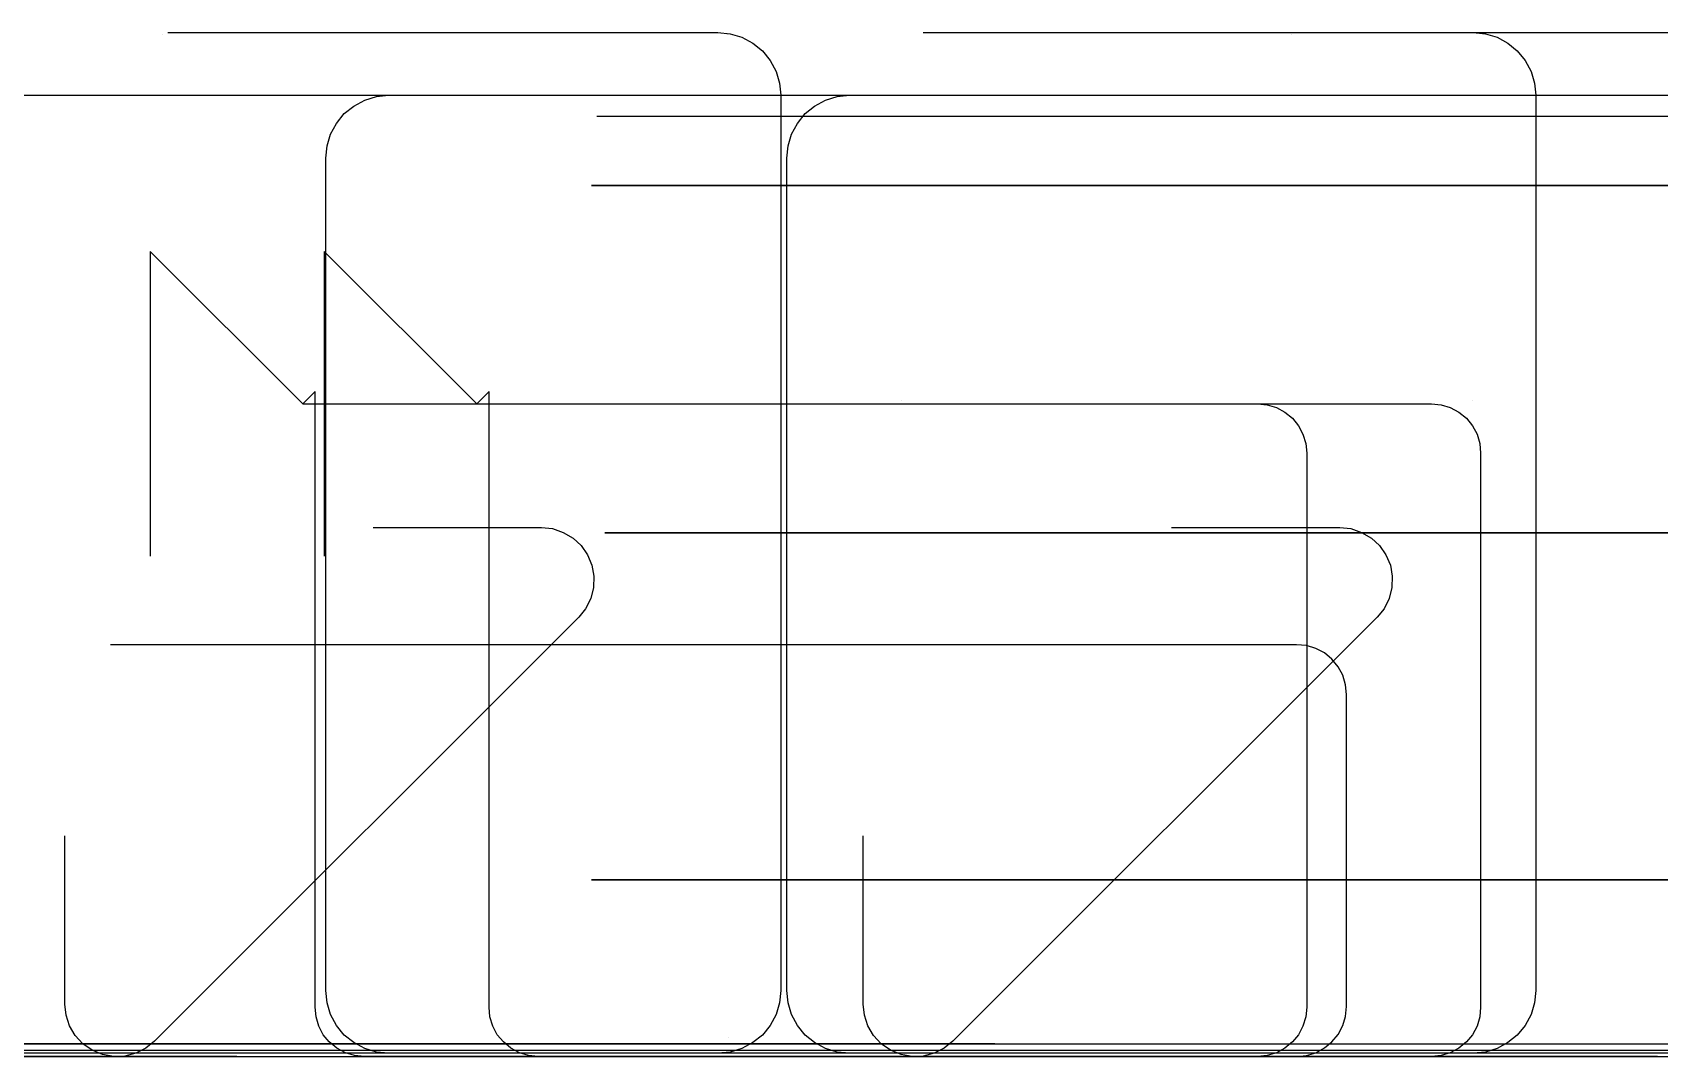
# Model space of a CAD drawing. Header units: metres. Extents: x 24 to 1567, y 34 to 358.
# Drawn here: x 530 to 1045, y 34 to 358 of the extents above; entities that cross this region are included whole.
import ezdxf

# ---------------------------------------------------------------- set-up
doc = ezdxf.new("R2010")
doc.units = ezdxf.units.M
for name, color, linetype in [('RBAR-T10-J', 2, 'Continuous'), ('RBAR-T12-F', 3, 'Continuous'), ('RBAR-T12-F1', 3, 'Continuous'), ('RBAR-T16-H', 4, 'Continuous'), ('RBAR-T16-H1', 4, 'Continuous'), ('RBAR-T16-H2', 4, 'Continuous'), ('RBAR-T16-H3', 4, 'Continuous'), ('RBAR-T20-I1', 5, 'Continuous'), ('RBAR-T8-A', 1, 'Continuous'), ('RBAR-T8-A1', 1, 'Continuous'), ('RBAR-T8-A2', 1, 'Continuous'), ('RBAR-T8-A3', 1, 'Continuous'), ('RBAR-T8-A4', 1, 'Continuous'), ('RBAR-T8-B', 1, 'Continuous'), ('RBAR-T8-B2', 1, 'Continuous'), ('RBAR-T8-C', 1, 'Continuous'), ('RBAR-T8-D', 1, 'Continuous'), ('RBAR-T8-E', 1, 'Continuous')]:
    doc.layers.add(name, color=color, linetype=linetype)

msp = doc.modelspace()

# ---------------------------------------------------------------- linework, layer by layer
at = {"layer": 'RBAR-T10-J'}
for points in [[(572.5, 358.5, 0), (746.7, 358.5, 0), (750.6, 358.1, 0), (754.3, 357, 0), (757.8, 355.1, 0), (760.8, 352.7, 0), (763.2, 349.6, 0), (765.1, 346.2, 0), (766.2, 342.5, 0), (766.6, 338.6, 0), (766.6, 54.9, 0), (766.2, 51, 0), (765.1, 47.3, 0), (763.2, 43.8, 0), (760.8, 40.8, 0), (757.8, 38.4, 0), (754.3, 36.5, 0), (750.6, 35.4, 0), (746.7, 35, 0), (54.9, 35, 0)], [(572.5, 358.5, 0), (746.7, 358.5, 0), (750.6, 358.1, 0), (754.3, 357, 0), (757.8, 355.1, 0), (760.8, 352.7, 0), (763.2, 349.6, 0), (765.1, 346.2, 0), (766.2, 342.5, 0), (766.6, 338.6, 0), (766.6, 54.9, 0), (766.2, 51, 0), (765.1, 47.3, 0), (763.2, 43.8, 0), (760.8, 40.8, 0), (757.8, 38.4, 0), (754.3, 36.5, 0), (750.6, 35.4, 0), (746.7, 35, 0), (54.9, 35, 0)], [(572.5, 358.5, 0), (746.7, 358.5, 0), (750.6, 358.1, 0), (754.3, 357, 0), (757.8, 355.1, 0), (760.8, 352.7, 0), (763.2, 349.6, 0), (765.1, 346.2, 0), (766.2, 342.5, 0), (766.6, 338.6, 0), (766.6, 54.9, 0), (766.2, 51, 0), (765.1, 47.3, 0), (763.2, 43.8, 0), (760.8, 40.8, 0), (757.8, 38.4, 0), (754.3, 36.5, 0), (750.6, 35.4, 0), (746.7, 35, 0), (54.9, 35, 0)], [(811.7, 358.5, 0), (985.9, 358.5, 0), (989.8, 358.1, 0), (993.5, 357, 0), (996.9, 355.1, 0), (999.9, 352.7, 0), (1002.4, 349.6, 0), (1004.3, 346.2, 0), (1005.4, 342.5, 0), (1005.8, 338.6, 0), (1005.8, 54.9, 0), (1005.4, 51, 0), (1004.3, 47.3, 0), (1002.4, 43.8, 0), (999.9, 40.8, 0), (996.9, 38.4, 0), (993.5, 36.5, 0), (989.8, 35.4, 0), (985.9, 35, 0), (294.1, 35, 0)], [(985.8, 358.5, 0), (1160, 358.5, 0)], [(54.9, 338.6, 0), (766.6, 338.6, 0)], [(54.9, 338.6, 0), (766.6, 338.6, 0)], [(54.9, 338.6, 0), (766.6, 338.6, 0)], [(294.1, 338.6, 0), (1005.8, 338.6, 0)], [(1160, 35, 0), (468.2, 35, 0), (464.4, 35.4, 0), (460.6, 36.5, 0), (457.2, 38.4, 0), (454.2, 40.8, 0), (451.7, 43.8, 0), (449.8, 47.3, 0), (448.7, 51, 0), (448.3, 54.9, 0), (448.3, 318.7, 0), (448.7, 322.6, 0), (449.8, 326.3, 0), (451.7, 329.7, 0), (454.2, 332.8, 0), (457.2, 335.2, 0), (460.6, 337.1, 0), (464.4, 338.2, 0), (468.2, 338.6, 0), (1179.9, 338.6, 0)], [(1334.2, 35, 0), (642.4, 35, 0), (638.5, 35.4, 0), (634.8, 36.5, 0), (631.4, 38.4, 0), (628.3, 40.8, 0), (625.9, 43.8, 0), (624, 47.3, 0), (622.9, 51, 0), (622.5, 54.9, 0), (622.5, 318.7, 0), (622.9, 322.6, 0), (624, 326.3, 0), (625.9, 329.7, 0), (628.3, 332.8, 0), (631.4, 335.2, 0), (634.8, 337.1, 0), (638.5, 338.2, 0), (642.4, 338.6, 0), (1354.1, 338.6, 0)], [(1480.2, 35, 0), (788.4, 35, 0), (784.5, 35.4, 0), (780.8, 36.5, 0), (777.3, 38.4, 0), (774.3, 40.8, 0), (771.9, 43.8, 0), (770, 47.3, 0), (768.9, 51, 0), (768.5, 54.9, 0), (768.5, 318.7, 0), (768.9, 322.6, 0), (770, 326.3, 0), (771.9, 329.7, 0), (774.3, 332.8, 0), (777.3, 335.2, 0), (780.8, 337.1, 0), (784.5, 338.2, 0), (788.4, 338.6, 0), (1500.1, 338.6, 0)]]:
    msp.add_polyline3d(points, dxfattribs=at)
at = {"layer": 'RBAR-T12-F'}
msp.add_polyline3d([(36, 36, 0), (1161, 36, 0)], dxfattribs=at)
at = {"layer": 'RBAR-T12-F1'}
for points in [[(30, 36, 0), (1155, 36, 0)], [(36, 36, 0), (1161, 36, 0)], [(108.2, 36, 0), (1233.2, 36, 0)]]:
    msp.add_polyline3d(points, dxfattribs=at)
at = {"layer": 'RBAR-T16-H'}
msp.add_polyline3d([(38, 38, 0), (802.2, 38, 0), (808.5, 38, 0.6), (814.5, 38, 2.4), (820.1, 38, 5.4), (825, 38, 9.4), (829, 38, 14.3), (831.9, 38, 19.9), (833.8, 38, 25.9), (834.4, 38, 32.2), (834.4, 38, 152.8), (833.8, 38, 159.1), (831.9, 38, 165.2), (829, 38, 170.7), (825, 38, 175.6), (820.1, 38, 179.6), (814.5, 38, 182.6), (808.5, 38, 184.4), (802.2, 38, 185), (38, 38, 185)], dxfattribs=at)
msp.add_polyline3d([(38, 38, 0), (802.2, 38, 0), (808.5, 38, 0.6), (814.5, 38, 2.4), (820.1, 38, 5.4), (825, 38, 9.4), (829, 38, 14.3), (831.9, 38, 19.9), (833.8, 38, 25.9), (834.4, 38, 32.2), (834.4, 38, 152.8), (833.8, 38, 159.1), (831.9, 38, 165.2), (829, 38, 170.7), (825, 38, 175.6), (820.1, 38, 179.6), (814.5, 38, 182.6), (808.5, 38, 184.4), (802.2, 38, 185), (38, 38, 185)], dxfattribs=at)
msp.add_polyline3d([(38, 38, 0), (802.2, 38, 0), (808.5, 38, 0.6), (814.5, 38, 2.4), (820.1, 38, 5.4), (825, 38, 9.4), (829, 38, 14.3), (831.9, 38, 19.9), (833.8, 38, 25.9), (834.4, 38, 32.2), (834.4, 38, 152.8), (833.8, 38, 159.1), (831.9, 38, 165.2), (829, 38, 170.7), (825, 38, 175.6), (820.1, 38, 179.6), (814.5, 38, 182.6), (808.5, 38, 184.4), (802.2, 38, 185), (38, 38, 185)], dxfattribs=at)
at = {"layer": 'RBAR-T16-H1'}
msp.add_polyline3d([(708.3, 38, 5095), (1468.1, 38, 5095), (1474.3, 38.6, 5095), (1480.3, 40.4, 5095), (1485.9, 43.4, 5095), (1490.7, 47.4, 5095), (1494.7, 52.2, 5095), (1497.7, 57.8, 5095), (1499.5, 63.8, 5095), (1500.1, 70, 5095), (1500.1, 299.9, 5095), (1499.5, 306.2, 5095), (1497.7, 312.2, 5095), (1494.7, 317.7, 5095), (1490.7, 322.6, 5095), (1485.9, 326.5, 5095), (1480.3, 329.5, 5095), (1474.3, 331.3, 5095), (1468.1, 331.9, 5095), (708.3, 331.9, 5095)], dxfattribs=at)
msp.add_polyline3d([(708.3, 38, 5095), (1468.1, 38, 5095), (1474.3, 38.6, 5095), (1480.3, 40.4, 5095), (1485.9, 43.4, 5095), (1490.7, 47.4, 5095), (1494.7, 52.2, 5095), (1497.7, 57.8, 5095), (1499.5, 63.8, 5095), (1500.1, 70, 5095), (1500.1, 299.9, 5095), (1499.5, 306.2, 5095), (1497.7, 312.2, 5095), (1494.7, 317.7, 5095), (1490.7, 322.6, 5095), (1485.9, 326.5, 5095), (1480.3, 329.5, 5095), (1474.3, 331.3, 5095), (1468.1, 331.9, 5095), (708.3, 331.9, 5095)], dxfattribs=at)
at = {"layer": 'RBAR-T16-H2'}
for points in [[(706.7, 310, 0), (1468, 310, 0), (1474.3, 310, 0.6), (1480.3, 310, 2.4), (1485.9, 310, 5.4), (1490.7, 310, 9.4), (1494.7, 310, 14.2), (1497.7, 310, 19.8), (1499.5, 310, 25.8), (1500.1, 310, 32.1), (1500.1, 310, 1033.8), (1499.5, 310, 1040.1), (1497.7, 310, 1046.1), (1494.7, 310, 1051.6), (1490.7, 310, 1056.5), (1485.9, 310, 1060.5), (1480.3, 310, 1063.4), (1474.3, 310, 1065.3), (1468, 310, 1065.9), (706.7, 310, 1065.9)], [(706.7, 90, 0), (1468, 90, 0), (1474.3, 90, 0.6), (1480.3, 90, 2.4), (1485.9, 90, 5.4), (1490.7, 90, 9.4), (1494.7, 90, 14.2), (1497.7, 90, 19.8), (1499.5, 90, 25.8), (1500.1, 90, 32.1), (1500.1, 90, 1033.8), (1499.5, 90, 1040.1), (1497.7, 90, 1046.1), (1494.7, 90, 1051.6), (1490.7, 90, 1056.5), (1485.9, 90, 1060.5), (1480.3, 90, 1063.4), (1474.3, 90, 1065.3), (1468, 90, 1065.9), (706.7, 90, 1065.9)]]:
    msp.add_polyline3d(points, dxfattribs=at)
at = {"layer": 'RBAR-T16-H3'}
for points in [[(710.9, 200, 0), (1468.2, 200, 0), (1474.4, 200, 0.6), (1480.4, 200, 2.4), (1485.9, 200, 5.4), (1490.8, 200, 9.3), (1494.7, 200, 14.2), (1497.7, 200, 19.7), (1499.5, 200, 25.7), (1500.1, 200, 31.9), (1500.1, 200, 1317.3), (1499.5, 200, 1323.5), (1497.7, 200, 1329.5), (1494.7, 200, 1335), (1490.8, 200, 1339.8), (1485.9, 200, 1343.8), (1480.4, 200, 1346.7), (1474.4, 200, 1348.6), (1468.2, 200, 1349.2), (710.9, 200, 1349.2)], [(710.9, 200, 3745.8), (1468.2, 200, 3745.8), (1474.4, 200, 3746.4), (1480.4, 200, 3748.3), (1485.9, 200, 3751.2), (1490.8, 200, 3755.2), (1494.7, 200, 3760), (1497.7, 200, 3765.5), (1499.5, 200, 3771.5), (1500.1, 200, 3777.7), (1500.1, 200, 5063.1), (1499.5, 200, 5069.3), (1497.7, 200, 5075.3), (1494.7, 200, 5080.8), (1490.8, 200, 5085.7), (1485.9, 200, 5089.6), (1480.4, 200, 5092.6), (1474.4, 200, 5094.4), (1468.2, 200, 5095), (710.9, 200, 5095)]]:
    msp.add_polyline3d(points, dxfattribs=at)
at = {"layer": 'RBAR-T20-I1'}
msp.add_polyline3d([(750, 40, 40), (750, 40, 2065)], dxfattribs=at)
at = {"layer": 'RBAR-T8-A'}
for points in [[(34, 34, 0), (1134, 34, 0)], [(34, 34, 0), (1134, 34, 0)], [(34, 34, 0), (1134, 34, 0)], [(70, 34, 0), (1170, 34, 0)], [(70, 34, 0), (1170, 34, 0)]]:
    msp.add_polyline3d(points, dxfattribs=at)
at = {"layer": 'RBAR-T8-A1'}
for points in [[(34, 34, 0), (1384, 34, 0)], [(34, 34, 0), (1384, 34, 0)], [(34, 34, 0), (1384, 34, 0)], [(34, 34, 0), (1384, 34, 0)], [(34, 34, 0), (1384, 34, 0)], [(34, 34, 0), (1384, 34, 0)], [(34, 34, 0), (1384, 34, 0)], [(34, 34, 0), (1384, 34, 0)], [(34, 34, 0), (1384, 34, 0)], [(34, 34, 0), (1384, 34, 0)], [(34, 34, 0), (1384, 34, 0)], [(34, 34, 0), (1384, 34, 0)], [(34, 34, 0), (1384, 34, 0)], [(34, 34, 0), (1384, 34, 0)], [(34, 34, 0), (1384, 34, 0)], [(34, 34, 0), (1384, 34, 0)], [(34, 34, 0), (1384, 34, 0)], [(34, 34, 0), (1384, 34, 0)], [(70, 34, 0), (1420, 34, 0)], [(70, 34, 0), (1420, 34, 0)], [(70, 34, 0), (1420, 34, 0)], [(70, 34, 0), (1420, 34, 0)], [(70, 34, 0), (1420, 34, 0)], [(70, 34, 0), (1420, 34, 0)], [(70, 34, 0), (1420, 34, 0)], [(70, 34, 0), (1420, 34, 0)]]:
    msp.add_polyline3d(points, dxfattribs=at)
at = {"layer": 'RBAR-T8-A2'}
for points in [[(34, 34, 0), (1484, 34, 0)], [(34, 34, 0), (1484, 34, 0)], [(34, 34, 0), (1484, 34, 0)], [(34, 34, 0), (1484, 34, 0)], [(34, 34, 0), (1484, 34, 0)], [(34, 34, 0), (1484, 34, 0)], [(34, 34, 0), (1484, 34, 0)], [(34, 34, 0), (1484, 34, 0)], [(34, 34, 0), (1484, 34, 0)], [(34, 34, 0), (1484, 34, 0)], [(34, 34, 0), (1484, 34, 0)], [(34, 34, 0), (1484, 34, 0)], [(34, 34, 0), (1484, 34, 0)], [(34, 34, 0), (1484, 34, 0)], [(34, 34, 0), (1484, 34, 0)], [(34, 34, 0), (1484, 34, 0)], [(34, 34, 0), (1484, 34, 0)], [(34, 34, 0), (1484, 34, 0)], [(34, 34, 0), (1484, 34, 0)], [(34, 34, 0), (1484, 34, 0)], [(34, 34, 0), (1484, 34, 0)], [(34, 34, 0), (1484, 34, 0)], [(34, 34, 0), (1484, 34, 0)], [(34, 34, 0), (1484, 34, 0)], [(34, 34, 0), (1484, 34, 0)], [(34, 34, 0), (1484, 34, 0)], [(34, 34, 0), (1484, 34, 0)], [(34, 34, 0), (1484, 34, 0)], [(50.1, 34, 0), (1500.1, 34, 0)], [(50.1, 34, 0), (1500.1, 34, 0)]]:
    msp.add_polyline3d(points, dxfattribs=at)
at = {"layer": 'RBAR-T8-A3'}
for points in [[(570.6, 358, 34), (570.6, 358, 5034)], [(749.5, 358, 34), (749.5, 358, 5034)], [(622, 242, 34), (622, 242, 5034)]]:
    msp.add_polyline3d(points, dxfattribs=at)
at = {"layer": 'RBAR-T8-A4'}
for points in [[(928.3, 358, 34), (928.3, 358, 5084)], [(804.7, 242, 34), (804.7, 242, 5084)], [(985.8, 242, 34), (985.8, 242, 5084)]]:
    msp.add_polyline3d(points, dxfattribs=at)
at = {"layer": 'RBAR-T8-B'}
for points in [[(191.5, 34, 0), (578, 34, 0), (581.2, 34, 0.3), (584.3, 34, 1.2), (587.1, 34, 2.7), (589.6, 34, 4.8), (591.6, 34, 7.2), (593.1, 34, 10), (594, 34, 13.1), (594.3, 34, 16.3), (594.3, 34, 67.1), (594, 34, 70.3), (593.1, 34, 73.4), (591.6, 34, 76.2), (589.6, 34, 78.6), (587.1, 34, 80.7), (584.3, 34, 82.2), (581.2, 34, 83.1), (578, 34, 83.4), (191.5, 34, 83.4)], [(191.5, 34, 0), (578, 34, 0), (581.2, 34, 0.3), (584.3, 34, 1.2), (587.1, 34, 2.7), (589.6, 34, 4.8), (591.6, 34, 7.2), (593.1, 34, 10), (594, 34, 13.1), (594.3, 34, 16.3), (594.3, 34, 67.1), (594, 34, 70.3), (593.1, 34, 73.4), (591.6, 34, 76.2), (589.6, 34, 78.6), (587.1, 34, 80.7), (584.3, 34, 82.2), (581.2, 34, 83.1), (578, 34, 83.4), (191.5, 34, 83.4)], [(191.5, 34, 0), (578, 34, 0), (581.2, 34, 0.3), (584.3, 34, 1.2), (587.1, 34, 2.7), (589.6, 34, 4.8), (591.6, 34, 7.2), (593.1, 34, 10), (594, 34, 13.1), (594.3, 34, 16.3), (594.3, 34, 67.1), (594, 34, 70.3), (593.1, 34, 73.4), (591.6, 34, 76.2), (589.6, 34, 78.6), (587.1, 34, 80.7), (584.3, 34, 82.2), (581.2, 34, 83.1), (578, 34, 83.4), (191.5, 34, 83.4)], [(191.5, 34, 0), (578, 34, 0), (581.2, 34, 0.3), (584.3, 34, 1.2), (587.1, 34, 2.7), (589.6, 34, 4.8), (591.6, 34, 7.2), (593.1, 34, 10), (594, 34, 13.1), (594.3, 34, 16.3), (594.3, 34, 67.1), (594, 34, 70.3), (593.1, 34, 73.4), (591.6, 34, 76.2), (589.6, 34, 78.6), (587.1, 34, 80.7), (584.3, 34, 82.2), (581.2, 34, 83.1), (578, 34, 83.4), (191.5, 34, 83.4)], [(191.5, 34, 0), (578, 34, 0), (581.2, 34, 0.3), (584.3, 34, 1.2), (587.1, 34, 2.7), (589.6, 34, 4.8), (591.6, 34, 7.2), (593.1, 34, 10), (594, 34, 13.1), (594.3, 34, 16.3), (594.3, 34, 67.1), (594, 34, 70.3), (593.1, 34, 73.4), (591.6, 34, 76.2), (589.6, 34, 78.6), (587.1, 34, 80.7), (584.3, 34, 82.2), (581.2, 34, 83.1), (578, 34, 83.4), (191.5, 34, 83.4)], [(191.5, 34, 0), (578, 34, 0), (581.2, 34, 0.3), (584.3, 34, 1.2), (587.1, 34, 2.7), (589.6, 34, 4.8), (591.6, 34, 7.2), (593.1, 34, 10), (594, 34, 13.1), (594.3, 34, 16.3), (594.3, 34, 67.1), (594, 34, 70.3), (593.1, 34, 73.4), (591.6, 34, 76.2), (589.6, 34, 78.6), (587.1, 34, 80.7), (584.3, 34, 82.2), (581.2, 34, 83.1), (578, 34, 83.4), (191.5, 34, 83.4)], [(191.5, 34, 0), (578, 34, 0), (581.2, 34, 0.3), (584.3, 34, 1.2), (587.1, 34, 2.7), (589.6, 34, 4.8), (591.6, 34, 7.2), (593.1, 34, 10), (594, 34, 13.1), (594.3, 34, 16.3), (594.3, 34, 67.1), (594, 34, 70.3), (593.1, 34, 73.4), (591.6, 34, 76.2), (589.6, 34, 78.6), (587.1, 34, 80.7), (584.3, 34, 82.2), (581.2, 34, 83.1), (578, 34, 83.4), (191.5, 34, 83.4)], [(191.5, 34, 0), (578, 34, 0), (581.2, 34, 0.3), (584.3, 34, 1.2), (587.1, 34, 2.7), (589.6, 34, 4.8), (591.6, 34, 7.2), (593.1, 34, 10), (594, 34, 13.1), (594.3, 34, 16.3), (594.3, 34, 67.1), (594, 34, 70.3), (593.1, 34, 73.4), (591.6, 34, 76.2), (589.6, 34, 78.6), (587.1, 34, 80.7), (584.3, 34, 82.2), (581.2, 34, 83.1), (578, 34, 83.4), (191.5, 34, 83.4)], [(191.5, 34, 0), (578, 34, 0), (581.2, 34, 0.3), (584.3, 34, 1.2), (587.1, 34, 2.7), (589.6, 34, 4.8), (591.6, 34, 7.2), (593.1, 34, 10), (594, 34, 13.1), (594.3, 34, 16.3), (594.3, 34, 67.1), (594, 34, 70.3), (593.1, 34, 73.4), (591.6, 34, 76.2), (589.6, 34, 78.6), (587.1, 34, 80.7), (584.3, 34, 82.2), (581.2, 34, 83.1), (578, 34, 83.4), (191.5, 34, 83.4)], [(191.5, 34, 0), (578, 34, 0), (581.2, 34, 0.3), (584.3, 34, 1.2), (587.1, 34, 2.7), (589.6, 34, 4.8), (591.6, 34, 7.2), (593.1, 34, 10), (594, 34, 13.1), (594.3, 34, 16.3), (594.3, 34, 67.1), (594, 34, 70.3), (593.1, 34, 73.4), (591.6, 34, 76.2), (589.6, 34, 78.6), (587.1, 34, 80.7), (584.3, 34, 82.2), (581.2, 34, 83.1), (578, 34, 83.4), (191.5, 34, 83.4)], [(191.5, 34, 0), (578, 34, 0), (581.2, 34, 0.3), (584.3, 34, 1.2), (587.1, 34, 2.7), (589.6, 34, 4.8), (591.6, 34, 7.2), (593.1, 34, 10), (594, 34, 13.1), (594.3, 34, 16.3), (594.3, 34, 67.1), (594, 34, 70.3), (593.1, 34, 73.4), (591.6, 34, 76.2), (589.6, 34, 78.6), (587.1, 34, 80.7), (584.3, 34, 82.2), (581.2, 34, 83.1), (578, 34, 83.4), (191.5, 34, 83.4)], [(191.5, 34, 0), (578, 34, 0), (581.2, 34, 0.3), (584.3, 34, 1.2), (587.1, 34, 2.7), (589.6, 34, 4.8), (591.6, 34, 7.2), (593.1, 34, 10), (594, 34, 13.1), (594.3, 34, 16.3), (594.3, 34, 67.1), (594, 34, 70.3), (593.1, 34, 73.4), (591.6, 34, 76.2), (589.6, 34, 78.6), (587.1, 34, 80.7), (584.3, 34, 82.2), (581.2, 34, 83.1), (578, 34, 83.4), (191.5, 34, 83.4)], [(191.5, 34, 0), (578, 34, 0), (581.2, 34, 0.3), (584.3, 34, 1.2), (587.1, 34, 2.7), (589.6, 34, 4.8), (591.6, 34, 7.2), (593.1, 34, 10), (594, 34, 13.1), (594.3, 34, 16.3), (594.3, 34, 67.1), (594, 34, 70.3), (593.1, 34, 73.4), (591.6, 34, 76.2), (589.6, 34, 78.6), (587.1, 34, 80.7), (584.3, 34, 82.2), (581.2, 34, 83.1), (578, 34, 83.4), (191.5, 34, 83.4)], [(191.5, 34, 0), (578, 34, 0), (581.2, 34, 0.3), (584.3, 34, 1.2), (587.1, 34, 2.7), (589.6, 34, 4.8), (591.6, 34, 7.2), (593.1, 34, 10), (594, 34, 13.1), (594.3, 34, 16.3), (594.3, 34, 67.1), (594, 34, 70.3), (593.1, 34, 73.4), (591.6, 34, 76.2), (589.6, 34, 78.6), (587.1, 34, 80.7), (584.3, 34, 82.2), (581.2, 34, 83.1), (578, 34, 83.4), (191.5, 34, 83.4)], [(191.5, 34, 0), (578, 34, 0), (581.2, 34, 0.3), (584.3, 34, 1.2), (587.1, 34, 2.7), (589.6, 34, 4.8), (591.6, 34, 7.2), (593.1, 34, 10), (594, 34, 13.1), (594.3, 34, 16.3), (594.3, 34, 67.1), (594, 34, 70.3), (593.1, 34, 73.4), (591.6, 34, 76.2), (589.6, 34, 78.6), (587.1, 34, 80.7), (584.3, 34, 82.2), (581.2, 34, 83.1), (578, 34, 83.4), (191.5, 34, 83.4)], [(641.5, 34, 5011.6), (1028, 34, 5011.6), (1031.2, 34, 5011.9), (1034.3, 34, 5012.8), (1037.1, 34, 5014.3), (1039.6, 34, 5016.4), (1041.6, 34, 5018.8), (1043.1, 34, 5021.6), (1044, 34, 5024.7), (1044.3, 34, 5027.9), (1044.3, 34, 5078.7), (1044, 34, 5081.9), (1043.1, 34, 5085), (1041.6, 34, 5087.8), (1039.6, 34, 5090.2), (1037.1, 34, 5092.3), (1034.3, 34, 5093.8), (1031.2, 34, 5094.7), (1028, 34, 5095), (641.5, 34, 5095)], [(641.5, 34, 0), (1028, 34, 0), (1031.2, 34, 0.3), (1034.3, 34, 1.2), (1037.1, 34, 2.7), (1039.6, 34, 4.8), (1041.6, 34, 7.2), (1043.1, 34, 10), (1044, 34, 13.1), (1044.3, 34, 16.3), (1044.3, 34, 67.1), (1044, 34, 70.3), (1043.1, 34, 73.4), (1041.6, 34, 76.2), (1039.6, 34, 78.6), (1037.1, 34, 80.7), (1034.3, 34, 82.2), (1031.2, 34, 83.1), (1028, 34, 83.4), (641.5, 34, 83.4)], [(641.5, 34, 0), (1028, 34, 0), (1031.2, 34, 0.3), (1034.3, 34, 1.2), (1037.1, 34, 2.7), (1039.6, 34, 4.8), (1041.6, 34, 7.2), (1043.1, 34, 10), (1044, 34, 13.1), (1044.3, 34, 16.3), (1044.3, 34, 67.1), (1044, 34, 70.3), (1043.1, 34, 73.4), (1041.6, 34, 76.2), (1039.6, 34, 78.6), (1037.1, 34, 80.7), (1034.3, 34, 82.2), (1031.2, 34, 83.1), (1028, 34, 83.4), (641.5, 34, 83.4)], [(641.5, 34, 0), (1028, 34, 0), (1031.2, 34, 0.3), (1034.3, 34, 1.2), (1037.1, 34, 2.7), (1039.6, 34, 4.8), (1041.6, 34, 7.2), (1043.1, 34, 10), (1044, 34, 13.1), (1044.3, 34, 16.3), (1044.3, 34, 67.1), (1044, 34, 70.3), (1043.1, 34, 73.4), (1041.6, 34, 76.2), (1039.6, 34, 78.6), (1037.1, 34, 80.7), (1034.3, 34, 82.2), (1031.2, 34, 83.1), (1028, 34, 83.4), (641.5, 34, 83.4)], [(641.5, 34, 0), (1028, 34, 0), (1031.2, 34, 0.3), (1034.3, 34, 1.2), (1037.1, 34, 2.7), (1039.6, 34, 4.8), (1041.6, 34, 7.2), (1043.1, 34, 10), (1044, 34, 13.1), (1044.3, 34, 16.3), (1044.3, 34, 67.1), (1044, 34, 70.3), (1043.1, 34, 73.4), (1041.6, 34, 76.2), (1039.6, 34, 78.6), (1037.1, 34, 80.7), (1034.3, 34, 82.2), (1031.2, 34, 83.1), (1028, 34, 83.4), (641.5, 34, 83.4)], [(641.5, 34, 0), (1028, 34, 0), (1031.2, 34, 0.3), (1034.3, 34, 1.2), (1037.1, 34, 2.7), (1039.6, 34, 4.8), (1041.6, 34, 7.2), (1043.1, 34, 10), (1044, 34, 13.1), (1044.3, 34, 16.3), (1044.3, 34, 67.1), (1044, 34, 70.3), (1043.1, 34, 73.4), (1041.6, 34, 76.2), (1039.6, 34, 78.6), (1037.1, 34, 80.7), (1034.3, 34, 82.2), (1031.2, 34, 83.1), (1028, 34, 83.4), (641.5, 34, 83.4)], [(641.5, 34, 0), (1028, 34, 0), (1031.2, 34, 0.3), (1034.3, 34, 1.2), (1037.1, 34, 2.7), (1039.6, 34, 4.8), (1041.6, 34, 7.2), (1043.1, 34, 10), (1044, 34, 13.1), (1044.3, 34, 16.3), (1044.3, 34, 67.1), (1044, 34, 70.3), (1043.1, 34, 73.4), (1041.6, 34, 76.2), (1039.6, 34, 78.6), (1037.1, 34, 80.7), (1034.3, 34, 82.2), (1031.2, 34, 83.1), (1028, 34, 83.4), (641.5, 34, 83.4)], [(641.5, 34, 0), (1028, 34, 0), (1031.2, 34, 0.3), (1034.3, 34, 1.2), (1037.1, 34, 2.7), (1039.6, 34, 4.8), (1041.6, 34, 7.2), (1043.1, 34, 10), (1044, 34, 13.1), (1044.3, 34, 16.3), (1044.3, 34, 67.1), (1044, 34, 70.3), (1043.1, 34, 73.4), (1041.6, 34, 76.2), (1039.6, 34, 78.6), (1037.1, 34, 80.7), (1034.3, 34, 82.2), (1031.2, 34, 83.1), (1028, 34, 83.4), (641.5, 34, 83.4)], [(641.5, 34, 0), (1028, 34, 0), (1031.2, 34, 0.3), (1034.3, 34, 1.2), (1037.1, 34, 2.7), (1039.6, 34, 4.8), (1041.6, 34, 7.2), (1043.1, 34, 10), (1044, 34, 13.1), (1044.3, 34, 16.3), (1044.3, 34, 67.1), (1044, 34, 70.3), (1043.1, 34, 73.4), (1041.6, 34, 76.2), (1039.6, 34, 78.6), (1037.1, 34, 80.7), (1034.3, 34, 82.2), (1031.2, 34, 83.1), (1028, 34, 83.4), (641.5, 34, 83.4)], [(641.5, 34, 0), (1028, 34, 0), (1031.2, 34, 0.3), (1034.3, 34, 1.2), (1037.1, 34, 2.7), (1039.6, 34, 4.8), (1041.6, 34, 7.2), (1043.1, 34, 10), (1044, 34, 13.1), (1044.3, 34, 16.3), (1044.3, 34, 67.1), (1044, 34, 70.3), (1043.1, 34, 73.4), (1041.6, 34, 76.2), (1039.6, 34, 78.6), (1037.1, 34, 80.7), (1034.3, 34, 82.2), (1031.2, 34, 83.1), (1028, 34, 83.4), (641.5, 34, 83.4)], [(641.5, 34, 0), (1028, 34, 0), (1031.2, 34, 0.3), (1034.3, 34, 1.2), (1037.1, 34, 2.7), (1039.6, 34, 4.8), (1041.6, 34, 7.2), (1043.1, 34, 10), (1044, 34, 13.1), (1044.3, 34, 16.3), (1044.3, 34, 67.1), (1044, 34, 70.3), (1043.1, 34, 73.4), (1041.6, 34, 76.2), (1039.6, 34, 78.6), (1037.1, 34, 80.7), (1034.3, 34, 82.2), (1031.2, 34, 83.1), (1028, 34, 83.4), (641.5, 34, 83.4)], [(641.5, 34, 0), (1028, 34, 0), (1031.2, 34, 0.3), (1034.3, 34, 1.2), (1037.1, 34, 2.7), (1039.6, 34, 4.8), (1041.6, 34, 7.2), (1043.1, 34, 10), (1044, 34, 13.1), (1044.3, 34, 16.3), (1044.3, 34, 67.1), (1044, 34, 70.3), (1043.1, 34, 73.4), (1041.6, 34, 76.2), (1039.6, 34, 78.6), (1037.1, 34, 80.7), (1034.3, 34, 82.2), (1031.2, 34, 83.1), (1028, 34, 83.4), (641.5, 34, 83.4)], [(641.5, 34, 0), (1028, 34, 0), (1031.2, 34, 0.3), (1034.3, 34, 1.2), (1037.1, 34, 2.7), (1039.6, 34, 4.8), (1041.6, 34, 7.2), (1043.1, 34, 10), (1044, 34, 13.1), (1044.3, 34, 16.3), (1044.3, 34, 67.1), (1044, 34, 70.3), (1043.1, 34, 73.4), (1041.6, 34, 76.2), (1039.6, 34, 78.6), (1037.1, 34, 80.7), (1034.3, 34, 82.2), (1031.2, 34, 83.1), (1028, 34, 83.4), (641.5, 34, 83.4)], [(641.5, 34, 0), (1028, 34, 0), (1031.2, 34, 0.3), (1034.3, 34, 1.2), (1037.1, 34, 2.7), (1039.6, 34, 4.8), (1041.6, 34, 7.2), (1043.1, 34, 10), (1044, 34, 13.1), (1044.3, 34, 16.3), (1044.3, 34, 67.1), (1044, 34, 70.3), (1043.1, 34, 73.4), (1041.6, 34, 76.2), (1039.6, 34, 78.6), (1037.1, 34, 80.7), (1034.3, 34, 82.2), (1031.2, 34, 83.1), (1028, 34, 83.4), (641.5, 34, 83.4)], [(641.5, 34, 0), (1028, 34, 0), (1031.2, 34, 0.3), (1034.3, 34, 1.2), (1037.1, 34, 2.7), (1039.6, 34, 4.8), (1041.6, 34, 7.2), (1043.1, 34, 10), (1044, 34, 13.1), (1044.3, 34, 16.3), (1044.3, 34, 67.1), (1044, 34, 70.3), (1043.1, 34, 73.4), (1041.6, 34, 76.2), (1039.6, 34, 78.6), (1037.1, 34, 80.7), (1034.3, 34, 82.2), (1031.2, 34, 83.1), (1028, 34, 83.4), (641.5, 34, 83.4)], [(641.5, 34, 0), (1028, 34, 0), (1031.2, 34, 0.3), (1034.3, 34, 1.2), (1037.1, 34, 2.7), (1039.6, 34, 4.8), (1041.6, 34, 7.2), (1043.1, 34, 10), (1044, 34, 13.1), (1044.3, 34, 16.3), (1044.3, 34, 67.1), (1044, 34, 70.3), (1043.1, 34, 73.4), (1041.6, 34, 76.2), (1039.6, 34, 78.6), (1037.1, 34, 80.7), (1034.3, 34, 82.2), (1031.2, 34, 83.1), (1028, 34, 83.4), (641.5, 34, 83.4)], [(641.5, 34, 0), (1028, 34, 0), (1031.2, 34, 0.3), (1034.3, 34, 1.2), (1037.1, 34, 2.7), (1039.6, 34, 4.8), (1041.6, 34, 7.2), (1043.1, 34, 10), (1044, 34, 13.1), (1044.3, 34, 16.3), (1044.3, 34, 67.1), (1044, 34, 70.3), (1043.1, 34, 73.4), (1041.6, 34, 76.2), (1039.6, 34, 78.6), (1037.1, 34, 80.7), (1034.3, 34, 82.2), (1031.2, 34, 83.1), (1028, 34, 83.4), (641.5, 34, 83.4)], [(641.5, 34, 0), (1028, 34, 0), (1031.2, 34, 0.3), (1034.3, 34, 1.2), (1037.1, 34, 2.7), (1039.6, 34, 4.8), (1041.6, 34, 7.2), (1043.1, 34, 10), (1044, 34, 13.1), (1044.3, 34, 16.3), (1044.3, 34, 67.1), (1044, 34, 70.3), (1043.1, 34, 73.4), (1041.6, 34, 76.2), (1039.6, 34, 78.6), (1037.1, 34, 80.7), (1034.3, 34, 82.2), (1031.2, 34, 83.1), (1028, 34, 83.4), (641.5, 34, 83.4)]]:
    msp.add_polyline3d(points, dxfattribs=at)
at = {"layer": 'RBAR-T8-B2'}
msp.add_polyline3d([(554.3, 34, 0), (930, 34, 0), (933.1, 34.3, 0), (936.1, 35.2, 0), (938.8, 36.7, 0), (941.2, 38.6, 0), (943.2, 41, 0), (944.6, 43.8, 0), (945.5, 46.7, 0), (945.8, 49.8, 0), (945.8, 148.7, 0), (945.5, 151.8, 0), (944.6, 154.8, 0), (943.2, 157.5, 0), (941.2, 159.9, 0), (938.8, 161.9, 0), (936.1, 163.3, 0), (933.1, 164.2, 0), (930, 164.5, 0), (554.3, 164.5, 0)], dxfattribs=at)
msp.add_polyline3d([(554.3, 34, 0), (930, 34, 0), (933.1, 34.3, 0), (936.1, 35.2, 0), (938.8, 36.7, 0), (941.2, 38.6, 0), (943.2, 41, 0), (944.6, 43.8, 0), (945.5, 46.7, 0), (945.8, 49.8, 0), (945.8, 148.7, 0), (945.5, 151.8, 0), (944.6, 154.8, 0), (943.2, 157.5, 0), (941.2, 159.9, 0), (938.8, 161.9, 0), (936.1, 163.3, 0), (933.1, 164.2, 0), (930, 164.5, 0), (554.3, 164.5, 0)], dxfattribs=at)
msp.add_polyline3d([(554.3, 34, 0), (930, 34, 0), (933.1, 34.3, 0), (936.1, 35.2, 0), (938.8, 36.7, 0), (941.2, 38.6, 0), (943.2, 41, 0), (944.6, 43.8, 0), (945.5, 46.7, 0), (945.8, 49.8, 0), (945.8, 148.7, 0), (945.5, 151.8, 0), (944.6, 154.8, 0), (943.2, 157.5, 0), (941.2, 159.9, 0), (938.8, 161.9, 0), (936.1, 163.3, 0), (933.1, 164.2, 0), (930, 164.5, 0), (554.3, 164.5, 0)], dxfattribs=at)
msp.add_polyline3d([(554.3, 34, 0), (930, 34, 0), (933.1, 34.3, 0), (936.1, 35.2, 0), (938.8, 36.7, 0), (941.2, 38.6, 0), (943.2, 41, 0), (944.6, 43.8, 0), (945.5, 46.7, 0), (945.8, 49.8, 0), (945.8, 148.7, 0), (945.5, 151.8, 0), (944.6, 154.8, 0), (943.2, 157.5, 0), (941.2, 159.9, 0), (938.8, 161.9, 0), (936.1, 163.3, 0), (933.1, 164.2, 0), (930, 164.5, 0), (554.3, 164.5, 0)], dxfattribs=at)
msp.add_polyline3d([(554.3, 34, 0), (930, 34, 0), (933.1, 34.3, 0), (936.1, 35.2, 0), (938.8, 36.7, 0), (941.2, 38.6, 0), (943.2, 41, 0), (944.6, 43.8, 0), (945.5, 46.7, 0), (945.8, 49.8, 0), (945.8, 148.7, 0), (945.5, 151.8, 0), (944.6, 154.8, 0), (943.2, 157.5, 0), (941.2, 159.9, 0), (938.8, 161.9, 0), (936.1, 163.3, 0), (933.1, 164.2, 0), (930, 164.5, 0), (554.3, 164.5, 0)], dxfattribs=at)
msp.add_polyline3d([(554.3, 34, 0), (930, 34, 0), (933.1, 34.3, 0), (936.1, 35.2, 0), (938.8, 36.7, 0), (941.2, 38.6, 0), (943.2, 41, 0), (944.6, 43.8, 0), (945.5, 46.7, 0), (945.8, 49.8, 0), (945.8, 148.7, 0), (945.5, 151.8, 0), (944.6, 154.8, 0), (943.2, 157.5, 0), (941.2, 159.9, 0), (938.8, 161.9, 0), (936.1, 163.3, 0), (933.1, 164.2, 0), (930, 164.5, 0), (554.3, 164.5, 0)], dxfattribs=at)
msp.add_polyline3d([(554.3, 34, 0), (930, 34, 0), (933.1, 34.3, 0), (936.1, 35.2, 0), (938.8, 36.7, 0), (941.2, 38.6, 0), (943.2, 41, 0), (944.6, 43.8, 0), (945.5, 46.7, 0), (945.8, 49.8, 0), (945.8, 148.7, 0), (945.5, 151.8, 0), (944.6, 154.8, 0), (943.2, 157.5, 0), (941.2, 159.9, 0), (938.8, 161.9, 0), (936.1, 163.3, 0), (933.1, 164.2, 0), (930, 164.5, 0), (554.3, 164.5, 0)], dxfattribs=at)
msp.add_polyline3d([(554.3, 34, 0), (930, 34, 0), (933.1, 34.3, 0), (936.1, 35.2, 0), (938.8, 36.7, 0), (941.2, 38.6, 0), (943.2, 41, 0), (944.6, 43.8, 0), (945.5, 46.7, 0), (945.8, 49.8, 0), (945.8, 148.7, 0), (945.5, 151.8, 0), (944.6, 154.8, 0), (943.2, 157.5, 0), (941.2, 159.9, 0), (938.8, 161.9, 0), (936.1, 163.3, 0), (933.1, 164.2, 0), (930, 164.5, 0), (554.3, 164.5, 0)], dxfattribs=at)
msp.add_polyline3d([(554.3, 34, 0), (930, 34, 0), (933.1, 34.3, 0), (936.1, 35.2, 0), (938.8, 36.7, 0), (941.2, 38.6, 0), (943.2, 41, 0), (944.6, 43.8, 0), (945.5, 46.7, 0), (945.8, 49.8, 0), (945.8, 148.7, 0), (945.5, 151.8, 0), (944.6, 154.8, 0), (943.2, 157.5, 0), (941.2, 159.9, 0), (938.8, 161.9, 0), (936.1, 163.3, 0), (933.1, 164.2, 0), (930, 164.5, 0), (554.3, 164.5, 0)], dxfattribs=at)
msp.add_polyline3d([(554.3, 34, 0), (930, 34, 0), (933.1, 34.3, 0), (936.1, 35.2, 0), (938.8, 36.7, 0), (941.2, 38.6, 0), (943.2, 41, 0), (944.6, 43.8, 0), (945.5, 46.7, 0), (945.8, 49.8, 0), (945.8, 148.7, 0), (945.5, 151.8, 0), (944.6, 154.8, 0), (943.2, 157.5, 0), (941.2, 159.9, 0), (938.8, 161.9, 0), (936.1, 163.3, 0), (933.1, 164.2, 0), (930, 164.5, 0), (554.3, 164.5, 0)], dxfattribs=at)
at = {"layer": 'RBAR-T8-C'}
for points in [[(24, 34, 374.9), (590, 34, 374.9), (593.1, 34, 374.6), (596.1, 34, 373.7), (598.9, 34, 372.2), (601.4, 34, 370.2), (603.4, 34, 367.7), (604.9, 34, 364.9), (605.8, 34, 361.9), (606.1, 34, 358.7), (606.1, 34, 0)], [(24, 34, 374.9), (589.9, 34, 374.9), (593.1, 34, 374.6), (596.1, 34, 373.7), (598.9, 34, 372.2), (601.4, 34, 370.2), (603.4, 34, 367.7), (604.9, 34, 364.9), (605.8, 34, 361.9), (606.1, 34, 358.7), (606.1, 34, 0)], [(24, 34, 374.9), (589.9, 34, 374.9), (593.1, 34, 374.6), (596.1, 34, 373.7), (598.9, 34, 372.2), (601.4, 34, 370.2), (603.4, 34, 367.7), (604.9, 34, 364.9), (605.8, 34, 361.9), (606.1, 34, 358.7), (606.1, 34, 0)], [(24, 34, 374.9), (589.9, 34, 374.9), (593.1, 34, 374.6), (596.1, 34, 373.7), (598.9, 34, 372.2), (601.4, 34, 370.2), (603.4, 34, 367.7), (604.9, 34, 364.9), (605.8, 34, 361.9), (606.1, 34, 358.7), (606.1, 34, 0)], [(110, 34, 374.9), (675.9, 34, 374.9), (679.1, 34, 374.6), (682.1, 34, 373.7), (684.9, 34, 372.2), (687.4, 34, 370.2), (689.4, 34, 367.7), (690.9, 34, 364.9), (691.8, 34, 361.9), (692.1, 34, 358.7), (692.1, 34, 0)], [(918, 34, 374.9), (1483.9, 34, 374.9), (1487.1, 34, 374.6), (1490.1, 34, 373.7), (1492.9, 34, 372.2), (1495.4, 34, 370.2), (1497.4, 34, 367.7), (1498.9, 34, 364.9), (1499.8, 34, 361.9), (1500.1, 34, 358.7), (1500.1, 34, 0)]]:
    msp.add_polyline3d(points, dxfattribs=at)
at = {"layer": 'RBAR-T8-D'}
for points in [[(615.2, 240.8, 0), (917.6, 240.8, 0), (920.7, 240.5, 0), (923.6, 239.7, 0), (926.3, 238.2, 0), (928.7, 236.3, 0), (930.6, 233.9, 0), (932, 231.2, 0), (932.9, 228.3, 0), (933.2, 225.2, 0), (933.2, 49.6, 0), (932.9, 46.6, 0), (932, 43.6, 0), (930.6, 40.9, 0), (928.7, 38.6, 0), (926.3, 36.6, 0), (923.6, 35.2, 0), (920.7, 34.3, 0), (917.6, 34, 0), (634.7, 34, 0), (631.6, 34.3, 0), (628.7, 35.2, 0), (626, 36.6, 0), (623.6, 38.6, 0), (621.7, 40.9, 0), (620.3, 43.6, 0), (619.4, 46.6, 0), (619.1, 49.6, 0), (619.1, 244.7, 0), (615.2, 240.8, 0), (566.9, 289.1, 0), (566.9, 192.5, 0)], [(615.2, 240.8, 0), (917.6, 240.8, 0), (920.7, 240.5, 0), (923.6, 239.7, 0), (926.3, 238.2, 0), (928.7, 236.3, 0), (930.6, 233.9, 0), (932, 231.2, 0), (932.9, 228.3, 0), (933.2, 225.2, 0), (933.2, 49.6, 0), (932.9, 46.6, 0), (932, 43.6, 0), (930.6, 40.9, 0), (928.7, 38.6, 0), (926.3, 36.6, 0), (923.6, 35.2, 0), (920.7, 34.3, 0), (917.6, 34, 0), (634.7, 34, 0), (631.6, 34.3, 0), (628.7, 35.2, 0), (626, 36.6, 0), (623.6, 38.6, 0), (621.7, 40.9, 0), (620.3, 43.6, 0), (619.4, 46.6, 0), (619.1, 49.6, 0), (619.1, 244.7, 0), (615.2, 240.8, 0), (566.9, 289.1, 0), (566.9, 192.5, 0)], [(615.2, 240.8, 0), (917.6, 240.8, 0), (920.7, 240.5, 0), (923.6, 239.7, 0), (926.3, 238.2, 0), (928.7, 236.3, 0), (930.6, 233.9, 0), (932, 231.2, 0), (932.9, 228.3, 0), (933.2, 225.2, 0), (933.2, 49.6, 0), (932.9, 46.6, 0), (932, 43.6, 0), (930.6, 40.9, 0), (928.7, 38.6, 0), (926.3, 36.6, 0), (923.6, 35.2, 0), (920.7, 34.3, 0), (917.6, 34, 0), (634.7, 34, 0), (631.6, 34.3, 0), (628.7, 35.2, 0), (626, 36.6, 0), (623.6, 38.6, 0), (621.7, 40.9, 0), (620.3, 43.6, 0), (619.4, 46.6, 0), (619.1, 49.6, 0), (619.1, 244.7, 0), (615.2, 240.8, 0), (566.9, 289.1, 0), (566.9, 192.5, 0)], [(615.2, 240.8, 0), (917.6, 240.8, 0), (920.7, 240.5, 0), (923.6, 239.7, 0), (926.3, 238.2, 0), (928.7, 236.3, 0), (930.6, 233.9, 0), (932, 231.2, 0), (932.9, 228.3, 0), (933.2, 225.2, 0), (933.2, 49.6, 0), (932.9, 46.6, 0), (932, 43.6, 0), (930.6, 40.9, 0), (928.7, 38.6, 0), (926.3, 36.6, 0), (923.6, 35.2, 0), (920.7, 34.3, 0), (917.6, 34, 0), (634.7, 34, 0), (631.6, 34.3, 0), (628.7, 35.2, 0), (626, 36.6, 0), (623.6, 38.6, 0), (621.7, 40.9, 0), (620.3, 43.6, 0), (619.4, 46.6, 0), (619.1, 49.6, 0), (619.1, 244.7, 0), (615.2, 240.8, 0), (566.9, 289.1, 0), (566.9, 192.5, 0)], [(615.2, 240.8, 0), (917.6, 240.8, 0), (920.7, 240.5, 0), (923.6, 239.7, 0), (926.3, 238.2, 0), (928.7, 236.3, 0), (930.6, 233.9, 0), (932, 231.2, 0), (932.9, 228.3, 0), (933.2, 225.2, 0), (933.2, 49.6, 0), (932.9, 46.6, 0), (932, 43.6, 0), (930.6, 40.9, 0), (928.7, 38.6, 0), (926.3, 36.6, 0), (923.6, 35.2, 0), (920.7, 34.3, 0), (917.6, 34, 0), (634.7, 34, 0), (631.6, 34.3, 0), (628.7, 35.2, 0), (626, 36.6, 0), (623.6, 38.6, 0), (621.7, 40.9, 0), (620.3, 43.6, 0), (619.4, 46.6, 0), (619.1, 49.6, 0), (619.1, 244.7, 0), (615.2, 240.8, 0), (566.9, 289.1, 0), (566.9, 192.5, 0)], [(615.2, 240.8, 0), (917.6, 240.8, 0), (920.7, 240.5, 0), (923.6, 239.7, 0), (926.3, 238.2, 0), (928.7, 236.3, 0), (930.6, 233.9, 0), (932, 231.2, 0), (932.9, 228.3, 0), (933.2, 225.2, 0), (933.2, 49.6, 0), (932.9, 46.6, 0), (932, 43.6, 0), (930.6, 40.9, 0), (928.7, 38.6, 0), (926.3, 36.6, 0), (923.6, 35.2, 0), (920.7, 34.3, 0), (917.6, 34, 0), (634.7, 34, 0), (631.6, 34.3, 0), (628.7, 35.2, 0), (626, 36.6, 0), (623.6, 38.6, 0), (621.7, 40.9, 0), (620.3, 43.6, 0), (619.4, 46.6, 0), (619.1, 49.6, 0), (619.1, 244.7, 0), (615.2, 240.8, 0), (566.9, 289.1, 0), (566.9, 192.5, 0)], [(615.2, 240.8, 0), (917.6, 240.8, 0), (920.7, 240.5, 0), (923.6, 239.7, 0), (926.3, 238.2, 0), (928.7, 236.3, 0), (930.6, 233.9, 0), (932, 231.2, 0), (932.9, 228.3, 0), (933.2, 225.2, 0), (933.2, 49.6, 0), (932.9, 46.6, 0), (932, 43.6, 0), (930.6, 40.9, 0), (928.7, 38.6, 0), (926.3, 36.6, 0), (923.6, 35.2, 0), (920.7, 34.3, 0), (917.6, 34, 0), (634.7, 34, 0), (631.6, 34.3, 0), (628.7, 35.2, 0), (626, 36.6, 0), (623.6, 38.6, 0), (621.7, 40.9, 0), (620.3, 43.6, 0), (619.4, 46.6, 0), (619.1, 49.6, 0), (619.1, 244.7, 0), (615.2, 240.8, 0), (566.9, 289.1, 0), (566.9, 192.5, 0)], [(615.2, 240.8, 0), (917.6, 240.8, 0), (920.7, 240.5, 0), (923.6, 239.7, 0), (926.3, 238.2, 0), (928.7, 236.3, 0), (930.6, 233.9, 0), (932, 231.2, 0), (932.9, 228.3, 0), (933.2, 225.2, 0), (933.2, 49.6, 0), (932.9, 46.6, 0), (932, 43.6, 0), (930.6, 40.9, 0), (928.7, 38.6, 0), (926.3, 36.6, 0), (923.6, 35.2, 0), (920.7, 34.3, 0), (917.6, 34, 0), (634.7, 34, 0), (631.6, 34.3, 0), (628.7, 35.2, 0), (626, 36.6, 0), (623.6, 38.6, 0), (621.7, 40.9, 0), (620.3, 43.6, 0), (619.4, 46.6, 0), (619.1, 49.6, 0), (619.1, 244.7, 0), (615.2, 240.8, 0), (566.9, 289.1, 0), (566.9, 192.5, 0)], [(615.2, 240.8, 0), (917.6, 240.8, 0), (920.7, 240.5, 0), (923.6, 239.7, 0), (926.3, 238.2, 0), (928.7, 236.3, 0), (930.6, 233.9, 0), (932, 231.2, 0), (932.9, 228.3, 0), (933.2, 225.2, 0), (933.2, 49.6, 0), (932.9, 46.6, 0), (932, 43.6, 0), (930.6, 40.9, 0), (928.7, 38.6, 0), (926.3, 36.6, 0), (923.6, 35.2, 0), (920.7, 34.3, 0), (917.6, 34, 0), (634.7, 34, 0), (631.6, 34.3, 0), (628.7, 35.2, 0), (626, 36.6, 0), (623.6, 38.6, 0), (621.7, 40.9, 0), (620.3, 43.6, 0), (619.4, 46.6, 0), (619.1, 49.6, 0), (619.1, 244.7, 0), (615.2, 240.8, 0), (566.9, 289.1, 0), (566.9, 192.5, 0)], [(615.2, 240.8, 0), (917.6, 240.8, 0), (920.7, 240.5, 0), (923.6, 239.7, 0), (926.3, 238.2, 0), (928.7, 236.3, 0), (930.6, 233.9, 0), (932, 231.2, 0), (932.9, 228.3, 0), (933.2, 225.2, 0), (933.2, 49.6, 0), (932.9, 46.6, 0), (932, 43.6, 0), (930.6, 40.9, 0), (928.7, 38.6, 0), (926.3, 36.6, 0), (923.6, 35.2, 0), (920.7, 34.3, 0), (917.6, 34, 0), (634.7, 34, 0), (631.6, 34.3, 0), (628.7, 35.2, 0), (626, 36.6, 0), (623.6, 38.6, 0), (621.7, 40.9, 0), (620.3, 43.6, 0), (619.4, 46.6, 0), (619.1, 49.6, 0), (619.1, 244.7, 0), (615.2, 240.8, 0), (566.9, 289.1, 0), (566.9, 192.5, 0)], [(615.2, 240.8, 0), (917.6, 240.8, 0), (920.7, 240.5, 0), (923.6, 239.7, 0), (926.3, 238.2, 0), (928.7, 236.3, 0), (930.6, 233.9, 0), (932, 231.2, 0), (932.9, 228.3, 0), (933.2, 225.2, 0), (933.2, 49.6, 0), (932.9, 46.6, 0), (932, 43.6, 0), (930.6, 40.9, 0), (928.7, 38.6, 0), (926.3, 36.6, 0), (923.6, 35.2, 0), (920.7, 34.3, 0), (917.6, 34, 0), (634.7, 34, 0), (631.6, 34.3, 0), (628.7, 35.2, 0), (626, 36.6, 0), (623.6, 38.6, 0), (621.7, 40.9, 0), (620.3, 43.6, 0), (619.4, 46.6, 0), (619.1, 49.6, 0), (619.1, 244.7, 0), (615.2, 240.8, 0), (566.9, 289.1, 0), (566.9, 192.5, 0)], [(615.2, 240.8, 0), (917.6, 240.8, 0), (920.7, 240.5, 0), (923.6, 239.7, 0), (926.3, 238.2, 0), (928.7, 236.3, 0), (930.6, 233.9, 0), (932, 231.2, 0), (932.9, 228.3, 0), (933.2, 225.2, 0), (933.2, 49.6, 0), (932.9, 46.6, 0), (932, 43.6, 0), (930.6, 40.9, 0), (928.7, 38.6, 0), (926.3, 36.6, 0), (923.6, 35.2, 0), (920.7, 34.3, 0), (917.6, 34, 0), (634.7, 34, 0), (631.6, 34.3, 0), (628.7, 35.2, 0), (626, 36.6, 0), (623.6, 38.6, 0), (621.7, 40.9, 0), (620.3, 43.6, 0), (619.4, 46.6, 0), (619.1, 49.6, 0), (619.1, 244.7, 0), (615.2, 240.8, 0), (566.9, 289.1, 0), (566.9, 192.5, 0)], [(615.2, 240.8, 0), (917.6, 240.8, 0), (920.7, 240.5, 0), (923.6, 239.7, 0), (926.3, 238.2, 0), (928.7, 236.3, 0), (930.6, 233.9, 0), (932, 231.2, 0), (932.9, 228.3, 0), (933.2, 225.2, 0), (933.2, 49.6, 0), (932.9, 46.6, 0), (932, 43.6, 0), (930.6, 40.9, 0), (928.7, 38.6, 0), (926.3, 36.6, 0), (923.6, 35.2, 0), (920.7, 34.3, 0), (917.6, 34, 0), (634.7, 34, 0), (631.6, 34.3, 0), (628.7, 35.2, 0), (626, 36.6, 0), (623.6, 38.6, 0), (621.7, 40.9, 0), (620.3, 43.6, 0), (619.4, 46.6, 0), (619.1, 49.6, 0), (619.1, 244.7, 0), (615.2, 240.8, 0), (566.9, 289.1, 0), (566.9, 192.5, 0)], [(670.3, 240.8, 4899.2), (972.7, 240.8, 4899.2), (975.8, 240.5, 4899.2), (978.7, 239.7, 4899.2), (981.4, 238.2, 4899.2), (983.8, 236.3, 4899.2), (985.7, 233.9, 4899.2), (987.2, 231.2, 4899.2), (988, 228.3, 4899.2), (988.3, 225.2, 4899.2), (988.3, 49.6, 4899.2), (988, 46.6, 4899.2), (987.2, 43.6, 4899.2), (985.7, 40.9, 4899.2), (983.8, 38.6, 4899.2), (981.4, 36.6, 4899.2), (978.7, 35.2, 4899.2), (975.8, 34.3, 4899.2), (972.7, 34, 4899.2), (689.8, 34, 4899.2), (686.7, 34.3, 4899.2), (683.8, 35.2, 4899.2), (681.1, 36.6, 4899.2), (678.8, 38.6, 4899.2), (676.8, 40.9, 4899.2), (675.4, 43.6, 4899.2), (674.5, 46.6, 4899.2), (674.2, 49.6, 4899.2), (674.2, 244.7, 4899.2), (670.3, 240.8, 4899.2), (622, 289.1, 4899.2), (622, 192.5, 4899.2)]]:
    msp.add_polyline3d(points, dxfattribs=at)
at = {"layer": 'RBAR-T8-E'}
for points in [[(637.5, 201.6, 0), (690.8, 201.6, 0), (694.3, 201.3, 0), (697.7, 200.1, 0), (700.8, 198.3, 0), (703.4, 195.9, 0), (705.4, 193, 0), (706.8, 189.7, 0), (707.4, 186.2, 0), (707.3, 182.6, 0), (706.4, 179.1, 0), (704.8, 175.9, 0), (702.6, 173.2, 0), (568.2, 38.8, 0), (565.5, 36.6, 0), (562.3, 35, 0), (558.8, 34.1, 0), (555.3, 34, 0), (551.8, 34.6, 0), (548.5, 36, 0), (545.5, 38, 0), (543.1, 40.6, 0), (541.3, 43.7, 0), (540.2, 47.1, 0), (539.8, 50.6, 0), (539.8, 103.9, 0)], [(637.5, 201.6, 0), (690.8, 201.6, 0), (694.3, 201.3, 0), (697.7, 200.1, 0), (700.8, 198.3, 0), (703.4, 195.9, 0), (705.4, 193, 0), (706.8, 189.7, 0), (707.4, 186.2, 0), (707.3, 182.6, 0), (706.4, 179.1, 0), (704.8, 175.9, 0), (702.6, 173.2, 0), (568.2, 38.8, 0), (565.5, 36.6, 0), (562.3, 35, 0), (558.8, 34.1, 0), (555.3, 34, 0), (551.8, 34.6, 0), (548.5, 36, 0), (545.5, 38, 0), (543.1, 40.6, 0), (541.3, 43.7, 0), (540.2, 47.1, 0), (539.8, 50.6, 0), (539.8, 103.9, 0)], [(637.5, 201.6, 0), (690.8, 201.6, 0), (694.3, 201.3, 0), (697.7, 200.1, 0), (700.8, 198.3, 0), (703.4, 195.9, 0), (705.4, 193, 0), (706.8, 189.7, 0), (707.4, 186.2, 0), (707.3, 182.6, 0), (706.4, 179.1, 0), (704.8, 175.9, 0), (702.6, 173.2, 0), (568.2, 38.8, 0), (565.5, 36.6, 0), (562.3, 35, 0), (558.8, 34.1, 0), (555.3, 34, 0), (551.8, 34.6, 0), (548.5, 36, 0), (545.5, 38, 0), (543.1, 40.6, 0), (541.3, 43.7, 0), (540.2, 47.1, 0), (539.8, 50.6, 0), (539.8, 103.9, 0)], [(637.5, 201.6, 0), (690.8, 201.6, 0), (694.3, 201.3, 0), (697.7, 200.1, 0), (700.8, 198.3, 0), (703.4, 195.9, 0), (705.4, 193, 0), (706.8, 189.7, 0), (707.4, 186.2, 0), (707.3, 182.6, 0), (706.4, 179.1, 0), (704.8, 175.9, 0), (702.6, 173.2, 0), (568.2, 38.8, 0), (565.5, 36.6, 0), (562.3, 35, 0), (558.8, 34.1, 0), (555.3, 34, 0), (551.8, 34.6, 0), (548.5, 36, 0), (545.5, 38, 0), (543.1, 40.6, 0), (541.3, 43.7, 0), (540.2, 47.1, 0), (539.8, 50.6, 0), (539.8, 103.9, 0)], [(637.5, 201.6, 0), (690.8, 201.6, 0), (694.3, 201.3, 0), (697.7, 200.1, 0), (700.8, 198.3, 0), (703.4, 195.9, 0), (705.4, 193, 0), (706.8, 189.7, 0), (707.4, 186.2, 0), (707.3, 182.6, 0), (706.4, 179.1, 0), (704.8, 175.9, 0), (702.6, 173.2, 0), (568.2, 38.8, 0), (565.5, 36.6, 0), (562.3, 35, 0), (558.8, 34.1, 0), (555.3, 34, 0), (551.8, 34.6, 0), (548.5, 36, 0), (545.5, 38, 0), (543.1, 40.6, 0), (541.3, 43.7, 0), (540.2, 47.1, 0), (539.8, 50.6, 0), (539.8, 103.9, 0)], [(637.5, 201.6, 0), (690.8, 201.6, 0), (694.3, 201.3, 0), (697.7, 200.1, 0), (700.8, 198.3, 0), (703.4, 195.9, 0), (705.4, 193, 0), (706.8, 189.7, 0), (707.4, 186.2, 0), (707.3, 182.6, 0), (706.4, 179.1, 0), (704.8, 175.9, 0), (702.6, 173.2, 0), (568.2, 38.8, 0), (565.5, 36.6, 0), (562.3, 35, 0), (558.8, 34.1, 0), (555.3, 34, 0), (551.8, 34.6, 0), (548.5, 36, 0), (545.5, 38, 0), (543.1, 40.6, 0), (541.3, 43.7, 0), (540.2, 47.1, 0), (539.8, 50.6, 0), (539.8, 103.9, 0)], [(890.4, 201.6, 2547.5), (943.7, 201.6, 2547.5), (947.2, 201.3, 2547.5), (950.6, 200.1, 2547.5), (953.7, 198.3, 2547.5), (956.3, 195.9, 2547.5), (958.3, 193, 2547.5), (959.7, 189.7, 2547.5), (960.3, 186.2, 2547.5), (960.2, 182.6, 2547.5), (959.3, 179.1, 2547.5), (957.7, 175.9, 2547.5), (955.5, 173.2, 2547.5), (821.1, 38.8, 2547.5), (818.4, 36.6, 2547.5), (815.2, 35, 2547.5), (811.7, 34.1, 2547.5), (808.2, 34, 2547.5), (804.7, 34.6, 2547.5), (801.4, 36, 2547.5), (798.4, 38, 2547.5), (796, 40.6, 2547.5), (794.2, 43.7, 2547.5), (793.1, 47.1, 2547.5), (792.7, 50.6, 2547.5), (792.7, 103.9, 2547.5)], [(890.4, 201.6, 2448.8), (943.7, 201.6, 2448.8), (947.2, 201.3, 2448.8), (950.6, 200.1, 2448.8), (953.7, 198.3, 2448.8), (956.3, 195.9, 2448.8), (958.3, 193, 2448.8), (959.7, 189.7, 2448.8), (960.3, 186.2, 2448.8), (960.2, 182.6, 2448.8), (959.3, 179.1, 2448.8), (957.7, 175.9, 2448.8), (955.5, 173.2, 2448.8), (821.1, 38.8, 2448.8), (818.4, 36.6, 2448.8), (815.2, 35, 2448.8), (811.7, 34.1, 2448.8), (808.2, 34, 2448.8), (804.7, 34.6, 2448.8), (801.4, 36, 2448.8), (798.4, 38, 2448.8), (796, 40.6, 2448.8), (794.2, 43.7, 2448.8), (793.1, 47.1, 2448.8), (792.7, 50.6, 2448.8), (792.7, 103.9, 2448.8)], [(890.4, 201.6, 2547.5), (943.7, 201.6, 2547.5), (947.2, 201.3, 2547.5), (950.6, 200.1, 2547.5), (953.7, 198.3, 2547.5), (956.3, 195.9, 2547.5), (958.3, 193, 2547.5), (959.7, 189.7, 2547.5), (960.3, 186.2, 2547.5), (960.2, 182.6, 2547.5), (959.3, 179.1, 2547.5), (957.7, 175.9, 2547.5), (955.5, 173.2, 2547.5), (821.1, 38.8, 2547.5), (818.4, 36.6, 2547.5), (815.2, 35, 2547.5), (811.7, 34.1, 2547.5), (808.2, 34, 2547.5), (804.7, 34.6, 2547.5), (801.4, 36, 2547.5), (798.4, 38, 2547.5), (796, 40.6, 2547.5), (794.2, 43.7, 2547.5), (793.1, 47.1, 2547.5), (792.7, 50.6, 2547.5), (792.7, 103.9, 2547.5)], [(890.4, 201.6, 2646.2), (943.7, 201.6, 2646.2), (947.2, 201.3, 2646.2), (950.6, 200.1, 2646.2), (953.7, 198.3, 2646.2), (956.3, 195.9, 2646.2), (958.3, 193, 2646.2), (959.7, 189.7, 2646.2), (960.3, 186.2, 2646.2), (960.2, 182.6, 2646.2), (959.3, 179.1, 2646.2), (957.7, 175.9, 2646.2), (955.5, 173.2, 2646.2), (821.1, 38.8, 2646.2), (818.4, 36.6, 2646.2), (815.2, 35, 2646.2), (811.7, 34.1, 2646.2), (808.2, 34, 2646.2), (804.7, 34.6, 2646.2), (801.4, 36, 2646.2), (798.4, 38, 2646.2), (796, 40.6, 2646.2), (794.2, 43.7, 2646.2), (793.1, 47.1, 2646.2), (792.7, 50.6, 2646.2), (792.7, 103.9, 2646.2)], [(890.4, 201.6, 2547.5), (943.7, 201.6, 2547.5), (947.2, 201.3, 2547.5), (950.6, 200.1, 2547.5), (953.7, 198.3, 2547.5), (956.3, 195.9, 2547.5), (958.3, 193, 2547.5), (959.7, 189.7, 2547.5), (960.3, 186.2, 2547.5), (960.2, 182.6, 2547.5), (959.3, 179.1, 2547.5), (957.7, 175.9, 2547.5), (955.5, 173.2, 2547.5), (821.1, 38.8, 2547.5), (818.4, 36.6, 2547.5), (815.2, 35, 2547.5), (811.7, 34.1, 2547.5), (808.2, 34, 2547.5), (804.7, 34.6, 2547.5), (801.4, 36, 2547.5), (798.4, 38, 2547.5), (796, 40.6, 2547.5), (794.2, 43.7, 2547.5), (793.1, 47.1, 2547.5), (792.7, 50.6, 2547.5), (792.7, 103.9, 2547.5)]]:
    msp.add_polyline3d(points, dxfattribs=at)

doc.saveas('drawing.dxf')
